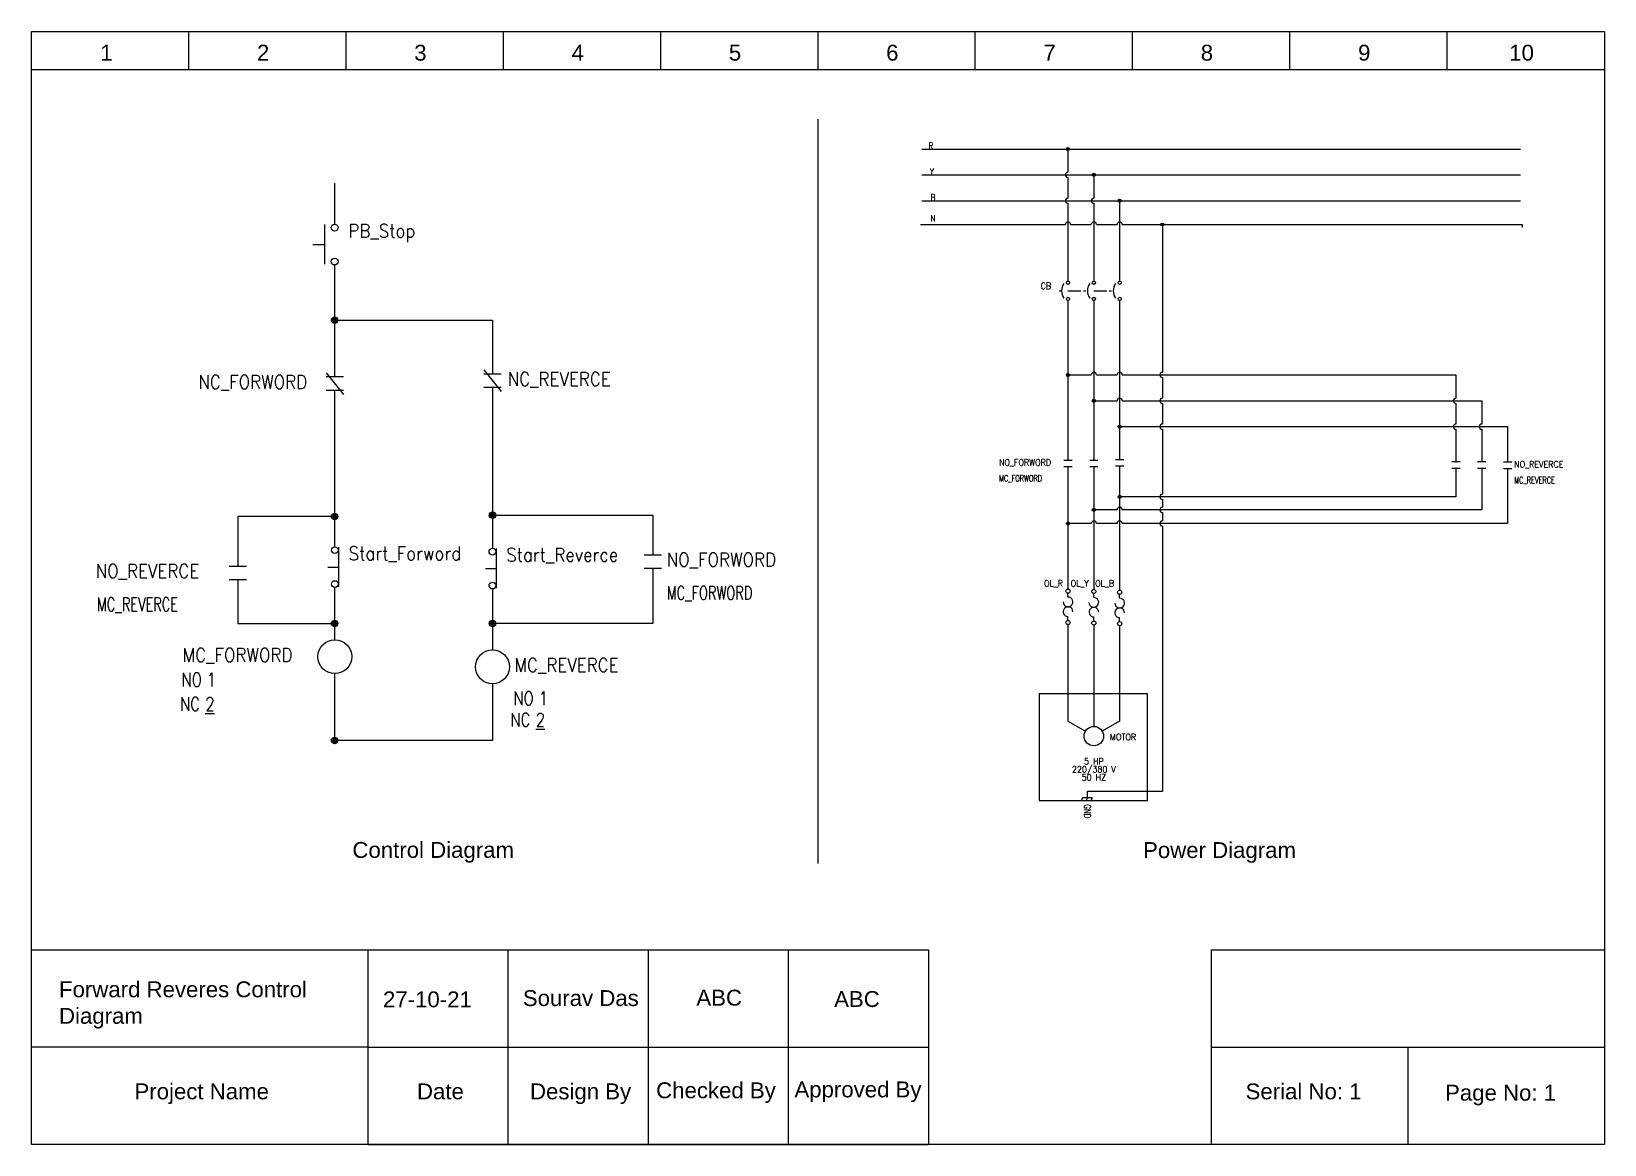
# Model space of a CAD drawing. Header units: inches. Extents: x 0 to 297, y 0 to 210.
import ezdxf
from ezdxf.enums import TextEntityAlignment as Align

# ---------------------------------------------------------------- set-up
doc = ezdxf.new("R2010")
doc.units = ezdxf.units.IN
doc.header["$MEASUREMENT"] = 0
for name, color, linetype in [('DESC', 150, 'Continuous'), ('DESCCHILD', 20, 'Continuous'), ('LINK', 9, 'Continuous'), ('MISC', 7, 'Continuous'), ('SYMS', 7, 'Continuous'), ('TAGFIXED', 7, 'Continuous'), ('TAGS', 150, 'Continuous'), ('WIREFIXED', 7, 'Continuous'), ('WIRENO', 72, 'Continuous'), ('WIRES', 7, 'Continuous'), ('XREF', 7, 'Continuous')]:
    doc.layers.add(name, color=color, linetype=linetype)
doc.styles.get("Standard").update_dxf_attribs({"font": 'arial.ttf'})
doc.styles.add('WD', font='romans.shx')

# ---------------------------------------------------------------- blocks, each defined once
blk = doc.blocks.new('VPB11')
for p, q in [((-0.094, 0.185), (-0.094, -0.18)), ((-0.202, 0), (-0.094, 0))]:
    blk.add_line(p, q)
for centre in [(0, 0.156), (0, -0.156)]:
    blk.add_circle(centre, 0.0312)
at = {"style": 'WD'}
for tag, p, width in [('INST', (0.127, 0.39), 0.7), ('LOC', (0.127, 0.221), 0.7), ('TAG1', (0.127, 0.064), 0.9), ('XREF', (0.129, -0.09), 0.7), ('DESC1', (0.129, -0.242), 0.7), ('DESC2', (0.129, -0.398), 0.7)]:
    blk.add_attdef(tag, p, '', height=0.125, dxfattribs=dict(at, width=width))
at = {"linetype": 'Continuous', "style": 'WD'}
for tag, height, flags, p in [('TERM01', 0.125, 8, (-0.055, 0.222)), ('MFG', 0.01, 9, (-0.142, -0.088)), ('CAT', 0.01, 9, (-0.142, -0.073))]:
    blk.add_attdef(tag, text='', height=height, dxfattribs=dict(at, flags=flags)).set_placement(p, align=Align.RIGHT)
at = {"color": 7, "style": 'WD', "flags": 1}
for tag, p in [('X2TERM01', (0, 0.188)), ('X8TERM02', (0, -0.188))]:
    blk.add_attdef(tag, p, '', height=0.0125, dxfattribs=at)
at = {"color": 7, "style": 'WD'}
for tag, p in [('X4LINK', (-0.266, 0)), ('X1LINK', (0, 0))]:
    blk.add_attdef(tag, p, '', height=0.01, dxfattribs=at)
at = {"style": 'WD'}
for tag, flags, p in [('CONTACT', 1, (-0.142, -0.053)), ('FAMILY', 9, (-0.142, -0.036))]:
    blk.add_attdef(tag, text='', height=0.01, dxfattribs=dict(at, flags=flags)).set_placement(p, align=Align.RIGHT)
at = {"linetype": 'Continuous', "style": 'WD', "flags": 9}
blk.add_attdef('ASSYCODE', text='', height=0.01, dxfattribs=at).set_placement((-0.155, -0.106), align=Align.CENTER)
at = {"linetype": 'Continuous', "style": 'WD', "flags": 8}
blk.add_attdef('TERM02', text='', height=0.125, dxfattribs=at).set_placement((-0.041, -0.229), align=Align.TOP_RIGHT)
blk = doc.blocks.new('WDDOT')
for radius in [0.03, 0.0187, 0.00929]:
    blk.add_circle((0, 0), radius)
blk = doc.blocks.new('VCR22')
at = {"linetype": 'Continuous'}
for p, q in [((-0.08, 0.1), (0.08, -0.1)), ((0.08, 0.062), (-0.08, 0.062)), ((0.08, -0.063), (-0.08, -0.063))]:
    blk.add_line(p, q, dxfattribs=at)
at = {"style": 'WD'}
for tag, p, width in [('INST', (0.141, 0.266), 0.7), ('LOC', (0.141, 0.109), 0.7), ('TAG2', (0.141, -0.047), 0.9), ('XREF', (0.139, -0.205), 0.7), ('DESC1', (0.139, -0.388), 0.7), ('DESC2', (0.139, -0.545), 0.7), ('DESC3', (0.139, -0.701), 0.7)]:
    blk.add_attdef(tag, p, '', height=0.125, dxfattribs=dict(at, width=width))
at = {"linetype": 'Continuous', "style": 'WD', "flags": 8}
blk.add_attdef('TERM01', text='', height=0.125, dxfattribs=at).set_placement((-0.039, 0.156), align=Align.RIGHT)
at = {"style": 'WD'}
for tag, p, flags in [('FAMILY', (-0.19, -0.001), 9), ('CONTACT', (-0.19, -0.022), 1)]:
    blk.add_attdef(tag, p, '', height=0.0125, dxfattribs=dict(at, flags=flags))
at = {"color": 7, "style": 'WD'}
for tag, p in [('X4LINK', (-0.176, 0)), ('X1LINK', (0.156, 0))]:
    blk.add_attdef(tag, p, '', height=0.0125, dxfattribs=at)
at = {"color": 7, "style": 'WD', "flags": 1}
for tag, p in [('X2TERM01', (0, 0.062)), ('X8TERM02', (0, -0.063))]:
    blk.add_attdef(tag, p, '', height=0.0125, dxfattribs=at)
at = {"linetype": 'Continuous', "style": 'WD', "flags": 8}
blk.add_attdef('TERM02', text='', height=0.125, dxfattribs=at).set_placement((-0.039, -0.156), align=Align.TOP_RIGHT)
blk = doc.blocks.new('VPB12')
for p, q in [((0.033, 0.185), (0.033, -0.18)), ((-0.064, 0), (0.033, 0))]:
    blk.add_line(p, q)
for centre in [(0, 0.156), (0, -0.156)]:
    blk.add_circle(centre, 0.0312)
at = {"style": 'WD'}
for tag, p, width in [('INST', (0.127, 0.39), 0.7), ('LOC', (0.127, 0.221), 0.7), ('TAG1', (0.127, 0.064), 0.9), ('XREF', (0.129, -0.09), 0.7), ('DESC1', (0.129, -0.242), 0.7), ('DESC2', (0.129, -0.398), 0.7)]:
    blk.add_attdef(tag, p, '', height=0.125, dxfattribs=dict(at, width=width))
at = {"linetype": 'Continuous', "style": 'WD'}
for tag, height, flags, p in [('TERM01', 0.125, 8, (-0.055, 0.222)), ('MFG', 0.01, 9, (0.014, -0.088)), ('CAT', 0.01, 9, (0.014, -0.073))]:
    blk.add_attdef(tag, text='', height=height, dxfattribs=dict(at, flags=flags)).set_placement(p, align=Align.RIGHT)
at = {"color": 7, "style": 'WD', "flags": 1}
for tag, p in [('X2TERM01', (0, 0.188)), ('X8TERM02', (0, -0.188))]:
    blk.add_attdef(tag, p, '', height=0.0125, dxfattribs=at)
at = {"color": 7, "style": 'WD'}
for tag, p in [('X4LINK', (-0.125, 0)), ('X1LINK', (0.125, 0))]:
    blk.add_attdef(tag, p, '', height=0.01, dxfattribs=at)
at = {"style": 'WD'}
for tag, flags, p in [('CONTACT', 1, (0.014, -0.053)), ('FAMILY', 9, (0.014, -0.036))]:
    blk.add_attdef(tag, text='', height=0.01, dxfattribs=dict(at, flags=flags)).set_placement(p, align=Align.RIGHT)
at = {"linetype": 'Continuous', "style": 'WD', "flags": 9}
blk.add_attdef('ASSYCODE', text='', height=0.01, dxfattribs=at).set_placement((-0.001, -0.105), align=Align.CENTER)
at = {"linetype": 'Continuous', "style": 'WD', "flags": 8}
blk.add_attdef('TERM02', text='', height=0.125, dxfattribs=at).set_placement((-0.041, -0.229), align=Align.TOP_RIGHT)
blk = doc.blocks.new('VCR1')
blk.add_circle((0, 0), 0.156)
at = {"linetype": 'Continuous', "style": 'WD', "flags": 8}
blk.add_attdef('TERM01', text='', height=0.125, dxfattribs=at).set_placement((-0.031, 0.181), align=Align.RIGHT)
at = {"style": 'WD'}
for tag, p, width in [('INST', (0.203, 0.266), 0.7), ('LOC', (0.203, 0.109), 0.7), ('TAG1', (0.203, -0.047), 0.9), ('DESC1', (-0.256, -1.02), 0.9), ('DESC2', (-0.256, -1.176), 0.9), ('DESC3', (-0.256, -1.332), 0.9)]:
    blk.add_attdef(tag, p, '', height=0.125, dxfattribs=dict(at, width=width))
at = {"color": 7, "style": 'WD', "flags": 1}
for tag, p in [('X2TERM01', (0, 0.156)), ('X8TERM02', (0, -0.156))]:
    blk.add_attdef(tag, p, '', height=0.0125, dxfattribs=at)
at = {"linetype": 'Continuous', "style": 'WD', "flags": 9}
blk.add_attdef('ASSYCODE', text='', height=0.01, dxfattribs=at).set_placement((-0.223, -0.118), align=Align.CENTER)
at = {"style": 'WD', "flags": 9}
blk.add_attdef('FAMILY', text='', height=0.01, dxfattribs=at).set_placement((-0.219, -0.066), align=Align.CENTER)
at = {"linetype": 'Continuous', "style": 'WD', "flags": 9}
for tag, p in [('MFG', (-0.221, -0.099)), ('CAT', (-0.221, -0.084))]:
    blk.add_attdef(tag, text='', height=0.01, dxfattribs=at).set_placement(p, align=Align.MIDDLE)
at = {"linetype": 'Continuous', "style": 'WD', "flags": 8}
blk.add_attdef('TERM02', text='', height=0.125, dxfattribs=at).set_placement((-0.031, -0.178), align=Align.TOP_RIGHT)
at = {"style": 'WD', "width": 0.8, "flags": 8}
for tag, p in [('NO', (-0.256, -1.488)), ('XREFNO', (-0.023, -1.488)), ('NC', (-0.256, -1.645)), ('XREFNC', (-0.023, -1.645))]:
    blk.add_attdef(tag, p, '', height=0.125, dxfattribs=at)
blk = doc.blocks.new('VCR21')
at = {"linetype": 'Continuous'}
for p, q in [((-0.08, 0.062), (0.08, 0.062)), ((-0.08, -0.062), (0.08, -0.062))]:
    blk.add_line(p, q, dxfattribs=at)
at = {"style": 'WD'}
for tag, p, width in [('INST', (0.125, 0.266), 0.7), ('LOC', (0.125, 0.109), 0.7), ('TAG2', (0.127, -0.045), 0.9), ('XREF', (0.129, -0.199), 0.7), ('DESC1', (0.129, -0.351), 0.7), ('DESC2', (0.129, -0.499), 0.7), ('DESC3', (0.129, -0.646), 0.7)]:
    blk.add_attdef(tag, p, '', height=0.125, dxfattribs=dict(at, width=width))
at = {"linetype": 'Continuous', "style": 'WD', "width": 0.9, "flags": 8}
blk.add_attdef('TERM01', text='', height=0.125, dxfattribs=at).set_placement((-0.031, 0.125), align=Align.RIGHT)
at = {"style": 'WD'}
for tag, p, flags in [('FAMILY', (-0.181, 0.003), 9), ('CONTACT', (-0.181, -0.014), 1)]:
    blk.add_attdef(tag, p, '', height=0.01, dxfattribs=dict(at, flags=flags))
at = {"color": 7, "style": 'WD'}
for tag, p in [('X4LINK', (-0.141, 0)), ('X1LINK', (0.125, 0))]:
    blk.add_attdef(tag, p, '', height=0.01, dxfattribs=at)
at = {"color": 7, "style": 'WD', "flags": 1}
for tag, p in [('X2TERM01', (0, 0.062)), ('X8TERM02', (0, -0.062))]:
    blk.add_attdef(tag, p, '', height=0.0125, dxfattribs=at)
at = {"linetype": 'Continuous', "style": 'WD', "width": 0.9, "flags": 8}
blk.add_attdef('TERM02', text='', height=0.125, dxfattribs=at).set_placement((-0.031, -0.125), align=Align.TOP_RIGHT)
blk = doc.blocks.new('VMO13')
blk.add_circle((0, 0), 0.188)
at = {"style": 'WD'}
for tag, p, width in [('INST', (0.318, 0.263), 0.7), ('TAG1', (0.312, -0.079), 0.9), ('LOC', (0.318, 0.094), 0.7)]:
    blk.add_attdef(tag, p, '', height=0.125, dxfattribs=dict(at, width=width))
for tag, height, width, p in [('RATING1', 0.1, 0.8, (0, 0)), ('DESC1', 0.125, 0.9, (0.001, -0.549)), ('DESC2', 0.125, 0.9, (0.001, -0.706)), ('RATING3', 0.125, 0.8, (0.001, -1.018)), ('DESC3', 0.125, 0.9, (0.001, -0.862)), ('RATING4', 0.125, 0.8, (0.001, -1.174)), ('WDTAGALT', 0.125, 0.7, (0, -1.344))]:
    blk.add_attdef(tag, text='', height=height, dxfattribs=dict(at, width=width)).set_placement(p, align=Align.CENTER)
at = {"style": 'WD', "flags": 1}
for tag, p in [('X0TERM03', (-0.162, 0.094)), ('X2TERM02', (0, 0.188)), ('X0TERM01', (0.162, 0.094)), ('X0TERM04', (0.133, -0.133))]:
    blk.add_attdef(tag, p, '', height=0.0125, dxfattribs=at)
at = {"linetype": 'Continuous', "style": 'WD', "flags": 9}
blk.add_attdef('ASSYCODE', text='', height=0.01, dxfattribs=at).set_placement((0, 0.125), align=Align.CENTER)
at = {"style": 'WD', "flags": 9}
blk.add_attdef('FAMILY', text='', height=0.01, dxfattribs=at).set_placement((-0.005, 0.17), align=Align.CENTER)
at = {"linetype": 'Continuous', "style": 'WD', "flags": 1}
for tag, p in [('MFG', (0, 0.14)), ('CAT', (0, 0.159))]:
    blk.add_attdef(tag, text='', height=0.01, dxfattribs=at).set_placement(p, align=Align.MIDDLE)
at = {"style": 'WD', "width": 0.8}
blk.add_attdef('RATING2', text='', height=0.1, dxfattribs=at).set_placement((0, -0.031), align=Align.TOP_CENTER)
blk = doc.blocks.new('WD_WNH')
at = {"linetype": 'Continuous', "style": 'WD', "width": 0.8}
blk.add_attdef('WIRENO', text='', height=0.125, dxfattribs=at).set_placement((0, 0.062), align=Align.CENTER)
at = {"style": 'WD', "flags": 1}
for tag, p in [('W01USER', (0, 0.078)), ('W02USER', (0, 0.07)), ('W03USER', (0, 0.062)), ('W04USER', (0, 0.055)), ('W05USER', (0, 0.047)), ('W06USER', (0, 0.039)), ('W07USER', (0, 0.031)), ('W08USER', (0, 0.023)), ('W09USER', (0, 0.016)), ('W10USER', (0, 0.008))]:
    blk.add_attdef(tag, text='', height=0.005, dxfattribs=at).set_placement(p, align=Align.CENTER)
blk = doc.blocks.new('VCB1')
blk.add_line((-0.171, 0), (-0.125, 0))
for centre in [(0, 0.156), (0, -0.156)]:
    blk.add_circle(centre, 0.0312)
blk.add_arc((0.109, 0), 0.234, 143.1301, 216.8699)
at = {"style": 'WD'}
for tag, height, flags, p in [('TERM01', 0.125, 8, (-0.055, 0.207)), ('CONTACT', 0.01, 9, (-0.129, -0.129)), ('FAMILY', 0.01, 9, (-0.142, -0.036)), ('MFG', 0.01, 9, (-0.142, -0.088)), ('CAT', 0.01, 9, (-0.142, -0.073))]:
    blk.add_attdef(tag, text='', height=height, dxfattribs=dict(at, flags=flags)).set_placement(p, align=Align.RIGHT)
for tag, width, p in [('INST', 0.7, (-0.328, 0.406)), ('LOC', 0.7, (-0.328, 0.219)), ('TAG1', 0.9, (-0.326, 0.033)), ('RATING1', 0.7, (-0.328, -0.156)), ('DESC1', 0.7, (-0.324, -0.344)), ('DESC2', 0.7, (-0.324, -0.531))]:
    blk.add_attdef(tag, text='', height=0.125, dxfattribs=dict(at, width=width)).set_placement(p, align=Align.RIGHT)
for tag, p in [('X4LINK', (-0.266, 0)), ('X1LINK', (0, 0))]:
    blk.add_attdef(tag, p, '', height=0.01, dxfattribs=at)
at = {"style": 'WD', "flags": 1}
for tag, p in [('X2TERM01', (0, 0.188)), ('X8TERM02', (0, -0.188))]:
    blk.add_attdef(tag, p, '', height=0.0125, dxfattribs=at)
at = {"style": 'WD', "width": 0.7}
blk.add_attdef('XREF', (0.188, -0.062), '', height=0.125, dxfattribs=at)
at = {"style": 'WD', "flags": 8}
blk.add_attdef('TERM02', text='', height=0.125, dxfattribs=at).set_placement((-0.041, -0.213), align=Align.TOP_RIGHT)
at = {"style": 'WD', "flags": 9}
blk.add_attdef('ASSYCODE', text='', height=0.01, dxfattribs=at).set_placement((-0.153, -0.106), align=Align.CENTER)
blk = doc.blocks.new('VCB2')
blk.add_line((-0.203, 0), (-0.156, 0))
for centre in [(0, 0.156), (0, -0.156)]:
    blk.add_circle(centre, 0.0312)
blk.add_arc((0.109, 0), 0.234, 143.1301, 216.8699)
at = {"style": 'WD'}
for tag, height, flags, p in [('TERM01', 0.125, 8, (-0.055, 0.207)), ('CONTACT', 0.01, 9, (-0.129, -0.056)), ('FAMILY', 0.01, 9, (-0.142, -0.036))]:
    blk.add_attdef(tag, text='', height=height, dxfattribs=dict(at, flags=flags)).set_placement(p, align=Align.RIGHT)
for tag, width, p in [('INST', 0.7, (-0.344, 0.406)), ('LOC', 0.7, (-0.344, 0.219)), ('TAG2', 0.9, (-0.342, 0.031)), ('RATING1', 0.7, (-0.328, -0.156)), ('DESC1', 0.7, (-0.34, -0.344)), ('DESC2', 0.7, (-0.34, -0.531))]:
    blk.add_attdef(tag, text='', height=0.125, dxfattribs=dict(at, width=width)).set_placement(p, align=Align.RIGHT)
for tag, p in [('X4LINK', (-0.25, 0)), ('X1LINK', (0, 0))]:
    blk.add_attdef(tag, p, '', height=0.01, dxfattribs=at)
at = {"style": 'WD', "flags": 1}
for tag, p in [('X2TERM01', (0, 0.188)), ('X8TERM02', (0, -0.188))]:
    blk.add_attdef(tag, p, '', height=0.0125, dxfattribs=at)
at = {"style": 'WD', "width": 0.7}
blk.add_attdef('XREF', (0.188, -0.062), '', height=0.125, dxfattribs=at)
at = {"style": 'WD', "flags": 8}
blk.add_attdef('TERM02', text='', height=0.125, dxfattribs=at).set_placement((-0.041, -0.213), align=Align.TOP_RIGHT)
blk = doc.blocks.new('VOL1')
for p, q in [((0, 0.188), (0, 0.264)), ((0, -0.264), (0, -0.188))]:
    blk.add_line(p, q)
at = {"linetype": 'Continuous'}
for centre in [(0, 0.304), (0, -0.304)]:
    blk.add_circle(centre, 0.04, dxfattribs=at)
for centre, start, end in [((0, 0.094), 180, 90.001), ((0, -0.094), 0.001, 270.002)]:
    blk.add_arc(centre, 0.0938, start, end)
at = {"linetype": 'Continuous', "style": 'WD', "flags": 8}
blk.add_attdef('TERM01', text='', height=0.125, dxfattribs=at).set_placement((-0.055, 0.363), align=Align.RIGHT)
at = {"color": 7, "style": 'WD', "flags": 1}
for tag, p in [('X2TERM01', (0, 0.344)), ('X8TERM02', (0, -0.344))]:
    blk.add_attdef(tag, p, '', height=0.0125, dxfattribs=at)
at = {"style": 'WD'}
for tag, p, width in [('INST', (0.219, 0.39), 0.7), ('LOC', (0.219, 0.221), 0.7), ('TAG1', (0.127, 0.064), 0.9), ('DESC1', (0.129, -0.092), 0.7), ('DESC2', (0.129, -0.248), 0.7), ('RATING1', (0.156, -0.404), 0.7)]:
    blk.add_attdef(tag, p, '', height=0.125, dxfattribs=dict(at, width=width))
at = {"color": 7, "style": 'WD'}
for tag, p in [('X4LINK', (-0.141, 0)), ('X1LINK', (0.125, 0))]:
    blk.add_attdef(tag, p, '', height=0.01, dxfattribs=at)
at = {"style": 'WD', "flags": 9}
blk.add_attdef('FAMILY', (-0.216, -0.158), '', height=0.01, rotation=90, dxfattribs=at)
at = {"linetype": 'Continuous', "style": 'WD', "flags": 9}
for tag, p in [('CAT', (-0.172, -0.133)), ('MFG', (-0.153, -0.135)), ('ASSYCODE', (-0.127, -0.144))]:
    blk.add_attdef(tag, text='', height=0.01, rotation=90, dxfattribs=at).set_placement(p, align=Align.CENTER)
at = {"linetype": 'Continuous', "style": 'WD', "flags": 8}
blk.add_attdef('TERM02', text='', height=0.125, dxfattribs=at).set_placement((-0.041, -0.37), align=Align.TOP_RIGHT)
blk = doc.blocks.new('HGND1')
for p, q in [((0.125, 0), (0, 0)), ((0.125, 0.09375), (0.125, -0.09375)), ((0.125, 0.09375), (0.1875, 0.0625)), ((0.125, 0), (0.1875, -0.03125)), ((0.125, -0.09375), (0.1875, -0.125))]:
    blk.add_line(p, q)
at = {"style": 'WD', "width": 0.8}
for tag, p in [('INST', (0.25, 0.3125)), ('TAG1', (0.25, 0)), ('LOC', (0.25, 0.15625)), ('DESC1', (0.25, -0.15625)), ('DESC2', (0.25, -0.3125))]:
    blk.add_attdef(tag, text='', height=0.125, dxfattribs=at).set_placement(p, align=Align.MIDDLE_LEFT)
at = {"style": 'WD', "flags": 1}
for tag in ['ASSYCODE', 'X4TERM01', 'CAT', 'FAMILY', 'MFG']:
    blk.add_attdef(tag, (0, 0), '', height=0.01, dxfattribs=at)

msp = doc.modelspace()

# ---------------------------------------------------------------- linework, layer by layer
for p, q in [((29.7, 202.82), (29.7, 209.8)), ((59.4, 202.82), (59.4, 209.8)), ((89.1, 202.82), (89.1, 209.8)), ((118.8, 202.82), (118.8, 209.8)), ((148.5, 202.82), (148.5, 209.8)), ((178.2, 202.82), (178.2, 209.8)), ((207.9, 202.82), (207.9, 209.8)), ((237.6, 202.82), (237.6, 209.8)), ((267.3, 202.82), (267.3, 209.8)), ((0, 202.82), (297, 202.82)), ((148.49, 193.46), (148.49, 53.03)), ((0, 36.72), (169.35, 36.72)), ((63.51, 36.72), (63.51, 0)), ((89.97, 36.72), (89.97, 0)), ((116.43, 36.72), (116.43, 0)), ((142.89, 36.72), (142.89, 0)), ((169.35, 36.72), (169.35, 0)), ((222.75, 36.72), (222.75, 0)), ((222.75, 36.72), (297, 36.72)), ((63.51, 18.36), (0, 18.36)), ((63.51, 18.36), (169.35, 18.36)), ((222.75, 18.36), (297, 18.36)), ((259.88, 18.36), (259.88, 0)), ((63.51, 0), (169.35, 0))]:
    msp.add_line(p, q)
for points in [[(0, 0), (0, 210), (297, 210), (297, 0), (0, 0)], [(0, 210), (297, 210), (297, 0), (0, 0)], [(210.71, 85.03), (190.27, 85.03), (190.27, 64.89), (210.71, 64.89)]]:
    msp.add_lwpolyline(points, close=True)
for p in [(29.7, 202.82), (59.4, 202.82), (89.1, 202.82), (118.8, 202.82), (148.5, 202.82), (178.2, 202.82), (207.9, 202.82), (237.6, 202.82), (267.3, 202.82), (89.97, 0), (116.43, 0), (142.89, 0)]:
    msp.add_point(p)
at = {"layer": 'LINK'}
for points in [[(195.7, 161.07), (198.14, 161.07)], [(200.58, 161.07), (203.02, 161.07)]]:
    msp.add_lwpolyline(points, dxfattribs=at)
at = {"layer": 'WIRES'}
for p, q in [((168.1, 187.82), (281.16, 187.82)), ((195.7, 187.82), (195.7, 183.44)), ((57.24, 181.37), (57.24, 173.63)), ((168.1, 182.95), (281.16, 182.95)), ((195.7, 182.46), (195.7, 178.56)), ((200.58, 182.95), (200.58, 178.56)), ((168.1, 178.07), (281.16, 178.07)), ((195.7, 177.58), (195.7, 162.9)), ((200.58, 177.58), (200.58, 162.9)), ((205.45, 178.07), (205.45, 162.9)), ((167.83, 173.57), (195.22, 173.57)), ((196.19, 173.57), (200.09, 173.57)), ((201.07, 173.57), (204.97, 173.57)), ((205.94, 173.57), (281.47, 173.57)), ((213.53, 173.57), (213.53, 145.68)), ((281.47, 173.57), (281.47, 173.02)), ((57.24, 165.95), (57.24, 144.84)), ((195.7, 159.24), (195.7, 129.13)), ((200.58, 159.24), (200.58, 129.15)), ((205.45, 159.24), (205.45, 129.28)), ((57.24, 155.55), (87.03, 155.55)), ((87.03, 155.55), (87.03, 145.38)), ((87.03, 142.82), (87.03, 112.51)), ((195.7, 145.2), (200.09, 145.2)), ((201.07, 145.2), (204.97, 145.2)), ((205.94, 145.2), (268.94, 145.2)), ((213.53, 144.71), (213.53, 140.81)), ((268.94, 145.2), (268.94, 140.81)), ((57.24, 142.27), (57.24, 112.78)), ((200.58, 140.32), (204.97, 140.32)), ((205.94, 140.32), (273.82, 140.32)), ((213.53, 139.83), (213.53, 135.93)), ((268.94, 139.83), (268.94, 135.93)), ((273.82, 140.32), (273.82, 135.93)), ((205.45, 135.44), (278.69, 135.44)), ((213.53, 134.96), (213.53, 122.7)), ((268.94, 134.96), (268.94, 128.85)), ((273.82, 134.96), (273.82, 128.85)), ((278.69, 135.44), (278.69, 128.78)), ((195.7, 127.91), (195.7, 104.8)), ((200.58, 127.94), (200.58, 104.72)), ((205.45, 128.06), (205.45, 104.59)), ((268.94, 127.64), (268.94, 122.21)), ((273.82, 127.64), (273.82, 119.74)), ((278.69, 127.56), (278.69, 117.16)), ((268.94, 122.21), (205.45, 122.21)), ((204.97, 119.74), (200.58, 119.74)), ((273.82, 119.74), (205.94, 119.74)), ((213.53, 121.73), (213.53, 120.23)), ((213.53, 119.26), (213.53, 117.65)), ((57.24, 118.48), (38.99, 118.48)), ((38.99, 118.48), (38.99, 109.13)), ((87.03, 118.75), (117.32, 118.75)), ((117.32, 118.75), (117.32, 111.28)), ((200.09, 117.16), (195.7, 117.16)), ((204.97, 117.16), (201.07, 117.16)), ((278.69, 117.16), (205.94, 117.16)), ((213.53, 116.67), (213.53, 66.64)), ((117.32, 108.72), (117.32, 98.31)), ((38.99, 106.56), (38.99, 98.31)), ((57.24, 105.09), (57.24, 95.24)), ((87.03, 104.82), (87.03, 93.33)), ((38.99, 98.31), (57.24, 98.31)), ((117.32, 98.31), (87.03, 98.31)), ((195.7, 98.1), (195.7, 79.87)), ((200.58, 98.02), (200.58, 78.88)), ((205.45, 97.88), (205.45, 79.87)), ((57.24, 88.83), (57.24, 75.61)), ((87.03, 86.93), (87.03, 76.23)), ((195.7, 79.87), (199, 77.97)), ((205.45, 79.87), (202.16, 77.97)), ((57.86, 76.23), (57.24, 76.23)), ((87.03, 76.23), (57.86, 76.23)), ((199.38, 66.64), (213.53, 66.64))]:
    msp.add_line(p, q, dxfattribs=at)
for centre, start, end in [((195.7, 182.95), 90, 270), ((195.7, 178.07), 90, 270), ((200.58, 178.07), 90, 270), ((195.7, 173.57), 0, 180), ((200.58, 173.57), 0, 180), ((205.45, 173.57), 0, 180), ((200.58, 145.2), 0, 180), ((205.45, 145.2), 0, 180), ((213.53, 145.2), 90, 270), ((205.45, 140.32), 0, 180), ((213.53, 140.32), 90, 270), ((268.94, 140.32), 90, 270), ((213.53, 135.44), 90, 270), ((268.94, 135.44), 90, 270), ((273.82, 135.44), 90, 270), ((213.53, 122.21), 90, 270), ((205.45, 119.74), 0, 180), ((213.53, 119.74), 90, 270), ((200.58, 117.16), 0, 180), ((205.45, 117.16), 0, 180), ((213.53, 117.16), 90, 270)]:
    msp.add_arc(centre, 0.488, start, end, dxfattribs=at)

# ---------------------------------------------------------------- block references
at = {"layer": 'SYMS'}
for name, p, xscale, yscale, zscale in [('WDDOT', (195.7, 187.82), 9.751916756973303, 9.751916756973303, 9.751916756973303), ('WDDOT', (200.58, 182.95), 9.751916756973303, 9.751916756973303, 9.751916756973303), ('WDDOT', (205.45, 178.07), 9.751916756973303, 9.751916756973303, 9.751916756973303), ('WDDOT', (213.53, 173.57), 9.751916756973303, 9.751916756973303, 9.751916756973303), ('VCB2', (200.58, 161.07), 9.751916756973303, 9.751916756973303, 9.751916756973303), ('VCB2', (205.45, 161.07), 9.751916756973303, 9.751916756973303, 9.751916756973303), ('WDDOT', (57.24, 155.55), 20.49355118764477, 20.49355118764477, 20.49355118764477), ('WDDOT', (195.7, 145.2), 9.751916756973303, 9.751916756973303, 9.751916756973303), ('WDDOT', (200.58, 140.32), 9.751916756973303, 9.751916756973303, 9.751916756973303), ('WDDOT', (205.45, 135.44), 9.751916756973303, 9.751916756973303, 9.751916756973303), ('VCR21', (200.58, 128.54), 9.751916756973303, 9.751916756973303, 9.751916756973303), ('VCR21', (205.45, 128.67), 9.751916756973303, 9.751916756973303, 9.751916756973303), ('VCR21', (268.94, 128.24), 9.751916756973303, 9.751916756973303, 9.751916756973303), ('VCR21', (273.82, 128.24), 9.751916756973303, 9.751916756973303, 9.751916756973303), ('WDDOT', (205.45, 122.21), 9.751916756973303, 9.751916756973303, 9.751916756973303), ('WDDOT', (57.24, 118.48), 20.49355118764477, 20.49355118764477, 20.49355118764477), ('WDDOT', (87.03, 118.75), 20.49355118764477, 20.49355118764477, 20.49355118764477), ('WDDOT', (200.58, 119.74), 9.751916756973303, 9.751916756973303, 9.751916756973303), ('WDDOT', (195.7, 117.16), 9.751916756973303, 9.751916756973303, 9.751916756973303), ('WDDOT', (57.24, 98.31), 20.49355118764477, 20.49355118764477, 20.49355118764477), ('WDDOT', (87.03, 98.31), 20.49355118764477, 20.49355118764477, 20.49355118764477), ('WDDOT', (57.24, 76.23), 20.49355118764477, 20.49355118764477, 20.49355118764477)]:
    msp.add_blockref(name, p, dxfattribs=dict(at, xscale=xscale, yscale=yscale, zscale=zscale))
ref = msp.add_blockref('VPB11', (57.24, 169.79), dxfattribs=dict(at, xscale=20.49355118764477, yscale=20.49355118764477, zscale=20.49355118764477))
ref.add_attrib('TAG1', 'PB_Stop', (59.84, 171.11), dxfattribs={"layer": 'TAGS', "height": 2.562, "style": 'WD', "width": 0.9})
ref = msp.add_blockref('VCB1', (195.7, 161.07), dxfattribs=dict(at, xscale=9.751916756973303, yscale=9.751916756973303, zscale=9.751916756973303))
ref.add_attrib('TAG1', 'CB', dxfattribs={"layer": 'TAGS', "height": 1.219, "style": 'WD', "width": 0.9}).set_placement((192.52, 161.39), align=Align.RIGHT)
ref = msp.add_blockref('VCR22', (57.28, 143.56), dxfattribs=dict(at, xscale=20.49355118764477, yscale=20.49355118764477, zscale=20.49355118764477))
ref.add_attrib('TAG2', 'NC_FORWORD', (31.5, 142.59), dxfattribs={"layer": 'TAGS', "height": 2.562, "style": 'WD', "width": 0.9})
ref = msp.add_blockref('VCR22', (87.03, 144.1), dxfattribs=dict(at, xscale=20.49355118764477, yscale=20.49355118764477, zscale=20.49355118764477))
ref.add_attrib('TAG2', 'NC_REVERCE', (89.91, 143.14), dxfattribs={"layer": 'TAGS', "height": 2.562, "style": 'WD', "width": 0.9})
ref = msp.add_blockref('VCR21', (195.7, 128.52), dxfattribs=dict(at, xscale=9.751916756973303, yscale=9.751916756973303, zscale=9.751916756973303))
ref.add_attrib('DESC1', 'MC_FORWORD', (182.69, 125.09), dxfattribs={"layer": 'DESCCHILD', "height": 1.219, "style": 'WD', "width": 0.7})
ref.add_attrib('TAG2', 'NO_FORWORD', (182.68, 128.08), dxfattribs={"layer": 'TAGS', "height": 1.219, "style": 'WD', "width": 0.9})
ref = msp.add_blockref('VCR21', (278.69, 128.17), dxfattribs=dict(at, xscale=9.751916756973303, yscale=9.751916756973303, zscale=9.751916756973303))
ref.add_attrib('DESC1', 'MC_REVERCE', (279.95, 124.74), dxfattribs={"layer": 'DESCCHILD', "height": 1.219, "style": 'WD', "width": 0.7})
ref.add_attrib('TAG2', 'NO_REVERCE', (279.93, 127.73), dxfattribs={"layer": 'TAGS', "height": 1.219, "style": 'WD', "width": 0.9})
ref = msp.add_blockref('VPB12', (57.28, 108.94), dxfattribs=dict(at, xscale=20.49355118764477, yscale=20.49355118764477, zscale=20.49355118764477))
ref.add_attrib('TAG1', 'Start_Forword', (59.88, 110.26), dxfattribs={"layer": 'TAGS', "height": 2.5617, "style": 'WD', "width": 0.9})
ref = msp.add_blockref('VPB12', (87.03, 108.66), dxfattribs=dict(at, xscale=20.49355118764477, yscale=20.49355118764477, zscale=20.49355118764477))
ref.add_attrib('TAG1', 'Start_Reverce ', (89.63, 109.98), dxfattribs={"layer": 'TAGS', "height": 2.5617, "style": 'WD', "width": 0.9})
ref = msp.add_blockref('VCR21', (117.32, 110), dxfattribs=dict(at, xscale=20.49355118764477, yscale=20.49355118764477, zscale=20.49355118764477))
ref.add_attrib('DESC1', 'MC_FORWORD', (119.96, 102.8), dxfattribs={"layer": 'DESCCHILD', "height": 2.562, "style": 'WD', "width": 0.7})
ref.add_attrib('TAG2', 'NO_FORWORD', (119.92, 109.08), dxfattribs={"layer": 'TAGS', "height": 2.562, "style": 'WD', "width": 0.9})
ref = msp.add_blockref('VCR21', (38.99, 107.85), dxfattribs=dict(at, xscale=20.49355118764477, yscale=20.49355118764477, zscale=20.49355118764477))
ref.add_attrib('DESC1', 'MC_REVERCE', (12.37, 100.64), dxfattribs={"layer": 'DESCCHILD', "height": 2.562, "style": 'WD', "width": 0.7})
ref.add_attrib('TAG2', 'NO_REVERCE', (12.11, 106.92), dxfattribs={"layer": 'TAGS', "height": 2.562, "style": 'WD', "width": 0.9})
ref = msp.add_blockref('VOL1', (195.7, 101.45), dxfattribs=dict(at, xscale=9.751916756973303, yscale=9.751916756973303, zscale=9.751916756973303))
ref.add_attrib('TAG1', 'OL_R', (191.17, 105.26), dxfattribs={"layer": 'TAGS', "height": 1.219, "style": 'WD', "width": 0.9})
ref = msp.add_blockref('VOL1', (200.58, 101.37), dxfattribs=dict(at, xscale=9.751916756973303, yscale=9.751916756973303, zscale=9.751916756973303))
ref.add_attrib('TAG1', 'OL_Y', (196.2, 105.26), dxfattribs={"layer": 'TAGS', "height": 1.219, "style": 'WD', "width": 0.9})
ref = msp.add_blockref('VOL1', (205.45, 101.24), dxfattribs=dict(at, xscale=9.751916756973303, yscale=9.751916756973303, zscale=9.751916756973303))
ref.add_attrib('TAG1', 'OL_B', (200.83, 105.26), dxfattribs={"layer": 'TAGS', "height": 1.219, "style": 'WD', "width": 0.9})
ref = msp.add_blockref('VCR1', (57.28, 92.04), dxfattribs=dict(at, xscale=20.49355118764477, yscale=20.49355118764477, zscale=20.49355118764477))
ref.add_attrib('XREFNO', '1', (33.1, 86.43), dxfattribs={"layer": 'XREF', "height": 2.56, "style": 'WD', "width": 0.8, "flags": 8})
ref.add_attrib('XREFNC', '%%u2%%u', (32.82, 81.81), dxfattribs={"layer": 'XREF', "height": 2.562, "style": 'WD', "width": 0.8, "flags": 8})
ref.add_attrib('NO', 'NO', (28.32, 86.43), dxfattribs={"layer": 'MISC', "height": 2.562, "style": 'WD', "width": 0.8, "flags": 8})
ref.add_attrib('NC', 'NC', (28.04, 81.81), dxfattribs={"layer": 'MISC', "height": 2.562, "style": 'WD', "width": 0.8, "flags": 8})
ref.add_attrib('TAG1F', 'MC_FORWORD', (28.53, 91.08), dxfattribs={"layer": 'TAGFIXED', "height": 2.562, "style": 'WD', "width": 0.9})
ref = msp.add_blockref('VCR1', (87.03, 90.13), dxfattribs=dict(at, xscale=20.49355118764477, yscale=20.49355118764477, zscale=20.49355118764477))
ref.add_attrib('XREFNO', '1', (95.76, 82.91), dxfattribs={"layer": 'XREF', "height": 2.56, "style": 'WD', "width": 0.8, "flags": 8})
ref.add_attrib('XREFNC', '%%u2%%u', (95.2, 78.85), dxfattribs={"layer": 'XREF', "height": 2.562, "style": 'WD', "width": 0.8, "flags": 8})
ref.add_attrib('NO', 'NO', (90.98, 82.91), dxfattribs={"layer": 'MISC', "height": 2.562, "style": 'WD', "width": 0.8, "flags": 8})
ref.add_attrib('NC', 'NC', (90.43, 78.85), dxfattribs={"layer": 'MISC', "height": 2.562, "style": 'WD', "width": 0.8, "flags": 8})
ref.add_attrib('TAG1', 'MC_REVERCE', (91.19, 89.17), dxfattribs={"layer": 'TAGS', "height": 2.562, "style": 'WD', "width": 0.9})
ref = msp.add_blockref('VMO13', (200.58, 77.05), dxfattribs=dict(at, xscale=9.751916756973303, yscale=9.751916756973303, zscale=9.751916756973303))
ref.add_attrib('DESC3', '50 HZ', dxfattribs={"layer": 'DESC', "height": 1.219, "style": 'WD', "width": 0.9}).set_placement((200.59, 68.65), align=Align.CENTER)
ref.add_attrib('DESC1', '5 HP', dxfattribs={"layer": 'DESC', "height": 1.219, "style": 'WD', "width": 0.9}).set_placement((200.59, 71.7), align=Align.CENTER)
ref.add_attrib('DESC2', '220/380 V', dxfattribs={"layer": 'DESC', "height": 1.219, "style": 'WD', "width": 0.9}).set_placement((200.59, 70.17), align=Align.CENTER)
ref.add_attrib('TAG1', 'MOTOR', (203.63, 76.28), dxfattribs={"layer": 'TAGS', "height": 1.219, "style": 'WD', "width": 0.9})
ref = msp.add_blockref('HGND1', (199.38, 66.64), dxfattribs=dict(at, xscale=9.751916756973303, yscale=9.751916756973303, zscale=9.751916756973303, rotation=270))
ref.add_attrib('TAG1', 'GND', dxfattribs={"layer": 'TAGS', "height": 1.219, "rotation": 270, "style": 'WD', "width": 0.8}).set_placement((199.38, 64.2), align=Align.MIDDLE_LEFT)
at = {"layer": 'WIREFIXED'}
ref = msp.add_blockref('WD_WNH', (170.21, 173.53), dxfattribs=dict(at, xscale=9.751916756973303, yscale=9.751916756973303, zscale=9.751916756973303))
ref.add_attrib('WIRENOF', 'N', dxfattribs={"linetype": 'Continuous', "height": 1.22, "style": 'WD', "width": 0.8}).set_placement((170.21, 174.14), align=Align.CENTER)
at = {"layer": 'WIRENO'}
ref = msp.add_blockref('WD_WNH', (169.81, 187.21), dxfattribs=dict(at, xscale=9.751916756973303, yscale=9.751916756973303, zscale=9.751916756973303))
ref.add_attrib('WIRENO', 'R', dxfattribs={"linetype": 'Continuous', "height": 1.22, "style": 'WD', "width": 0.8}).set_placement((169.81, 187.82), align=Align.CENTER)
ref = msp.add_blockref('WD_WNH', (170.02, 182.34), dxfattribs=dict(at, xscale=9.751916756973303, yscale=9.751916756973303, zscale=9.751916756973303))
ref.add_attrib('WIRENO', 'Y', dxfattribs={"linetype": 'Continuous', "height": 1.22, "style": 'WD', "width": 0.8}).set_placement((170.02, 182.95), align=Align.CENTER)
ref = msp.add_blockref('WD_WNH', (170.23, 177.46), dxfattribs=dict(at, xscale=9.751916756973303, yscale=9.751916756973303, zscale=9.751916756973303))
ref.add_attrib('WIRENO', 'B', dxfattribs={"linetype": 'Continuous', "height": 1.22, "style": 'WD', "width": 0.8}).set_placement((170.23, 178.07), align=Align.CENTER)

# ---------------------------------------------------------------- texts
at = {"layer": 'DESCCHILD', "char_height": 3, "attachment_point": 1}
for s, width, insert in [('\\pxqc;1', 20.9496, (3.68, 207.5)), ('\\pxqc;2', 20.9496, (33.26, 207.5)), ('\\pxqc;3', 20.9496, (62.96, 207.5)), ('\\pxqc;4', 20.9496, (92.66, 207.5)), ('\\pxqc;5', 20.9496, (122.36, 207.5)), ('\\pxqc;6', 20.9496, (152.06, 207.5)), ('\\pxqc;7', 20.9496, (181.76, 207.5)), ('\\pxqc;8', 20.9496, (211.46, 207.5)), ('\\pxqc;9', 20.9496, (241.16, 207.5)), ('\\pxqc;10', 20.9496, (270.86, 207.5)), ('Control Diagram', 35.6052, (60.6, 57.08)), ('Power Diagram', 35.6052, (209.87, 57.05)), ('Forward Reveres Control \\PDiagram', 49.9721, (5.2, 30.78)), ('27-10-21', 20.9496, (66.37, 28.89)), ('Sourav Das', 22.8085, (92.77, 29.13)), ('\\pxqc;ABC', 20.9496, (119.37, 29.21)), ('\\pxqc;ABC', 20.9496, (145.38, 28.95)), ('\\pxqc;Checked By', 24.3612, (117.06, 11.73)), ('\\pxqc;Approved By', 25.2728, (143.41, 11.9)), ('Project Name', 31.2767, (19.45, 11.53)), ('\\pxqc;Date', 20.9496, (66.74, 11.53)), ('\\pxqc;Design By', 20.9496, (93.2, 11.53)), ('\\pxqc;Serial No: 1', 28.3608, (225.99, 11.53)), ('Page No: 1', 22.4936, (266.89, 11.28))]:
    msp.add_mtext_dynamic_manual_height_columns(s, width=width, gutter_width=1, heights=[0], dxfattribs=dict(at, insert=insert))

doc.saveas('drawing.dxf')
